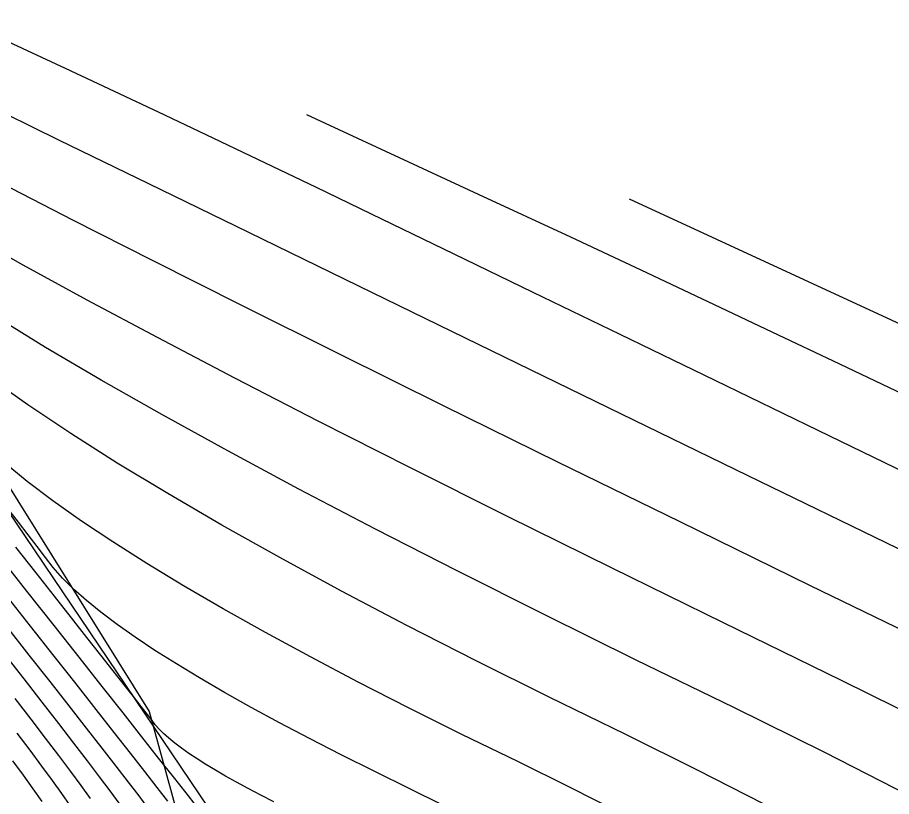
# Model space of a CAD drawing. Extents: x 83 to 1412852, y -76 to 4931706.
# Drawn here: x 1412642.31 to 1412654.15, y 4931574 to 4931584.55 of the extents above; entities that cross this region are included whole.
import ezdxf

# ---------------------------------------------------------------- set-up
doc = ezdxf.new("R2010")
doc.units = 0
doc.header["$MEASUREMENT"] = 0
doc.layers.get('0').update_dxf_attribs({"color": 1, "linetype": 'CONTINUOUS'})
doc.layers.add('New scratch layer', color=1, linetype='CONTINUOUS')

msp = doc.modelspace()

# ---------------------------------------------------------------- linework, layer by layer
for points in [[(1412624.31, 4931582.43), (1412625.64, 4931584.3), (1412628.73, 4931586.46), (1412633.2, 4931587.59), (1412637.92, 4931585.4), (1412637.83, 4931584.3), (1412637.83, 4931584.3), (1412645.14, 4931573.48), (1412645.14, 4931573.48), (1412645.14, 4931573.48), (1412646.51, 4931569.94), (1412645.58, 4931567.64)], [(1412654.937, 4931575.939), (1412653.055, 4931576.854), (1412651.286, 4931577.718), (1412649.631, 4931578.529), (1412648.09, 4931579.289), (1412646.662, 4931579.997), (1412645.347, 4931580.653), (1412644.146, 4931581.258), (1412643.059, 4931581.81), (1412642.085, 4931582.311), (1412641.225, 4931582.759), (1412640.479, 4931583.156), (1412639.846, 4931583.501), (1412639.326, 4931583.795), (1412638.92, 4931584.036), (1412638.628, 4931584.226), (1412638.449, 4931584.363), (1412638.384, 4931584.449), (1412638.322, 4931584.53), (1412638.264, 4931584.606)], [(1412670.898, 4931567.889), (1412670.285, 4931568.416), (1412669.53, 4931568.99), (1412668.634, 4931569.612), (1412667.598, 4931570.281), (1412666.421, 4931570.998), (1412665.103, 4931571.764), (1412663.644, 4931572.577), (1412662.044, 4931573.437), (1412660.303, 4931574.346), (1412658.422, 4931575.302), (1412656.4, 4931576.306), (1412654.236, 4931577.358), (1412652.208, 4931578.345), (1412650.315, 4931579.266), (1412648.556, 4931580.122), (1412646.932, 4931580.913), (1412645.443, 4931581.639), (1412644.089, 4931582.299), (1412642.869, 4931582.894), (1412641.785, 4931583.424), (1412640.835, 4931583.889), (1412640.02, 4931584.288), (1412639.34, 4931584.622)], [(1412654.659, 4931578.229), (1412653.158, 4931578.957), (1412651.764, 4931579.634), (1412650.477, 4931580.257), (1412649.297, 4931580.829), (1412648.224, 4931581.348), (1412647.244, 4931581.821), (1412646.358, 4931582.249), (1412645.565, 4931582.63), (1412644.865, 4931582.965), (1412644.218, 4931583.273), (1412643.623, 4931583.554), (1412642.958, 4931583.864), (1412641.855, 4931584.374)], [(1412671.743, 4931570.845), (1412670.435, 4931571.559), (1412669.018, 4931572.301), (1412667.491, 4931573.069), (1412665.855, 4931573.865), (1412664.292, 4931574.624), (1412662.803, 4931575.347), (1412661.387, 4931576.033), (1412660.045, 4931576.683), (1412658.777, 4931577.296), (1412657.582, 4931577.873), (1412656.46, 4931578.414), (1412655.412, 4931578.918), (1412654.409, 4931579.399), (1412653.451, 4931579.857), (1412652.537, 4931580.292), (1412651.669, 4931580.703), (1412650.759, 4931581.131), (1412649.807, 4931581.576), (1412648.555, 4931582.158), (1412646.228, 4931583.234)], [(1412671.907, 4931572), (1412670.604, 4931572.633), (1412669.34, 4931573.245), (1412668.116, 4931573.837), (1412666.933, 4931574.408), (1412665.79, 4931574.959), (1412664.687, 4931575.489), (1412663.624, 4931575.999), (1412662.601, 4931576.488), (1412661.574, 4931576.977), (1412660.544, 4931577.465), (1412659.51, 4931577.953), (1412658.472, 4931578.441), (1412657.299, 4931578.99), (1412655.991, 4931579.599), (1412654.153, 4931580.451), (1412650.601, 4931582.095)], [(1412654.972, 4931574.829), (1412653.475, 4931575.572), (1412651.874, 4931576.351), (1412650.365, 4931577.091), (1412648.948, 4931577.793), (1412647.624, 4931578.456), (1412646.391, 4931579.081), (1412645.252, 4931579.668), (1412644.204, 4931580.216), (1412643.249, 4931580.726), (1412642.386, 4931581.197), (1412641.615, 4931581.63)], [(1412654.396, 4931574.008), (1412653.247, 4931574.592), (1412652.013, 4931575.205), (1412650.692, 4931575.847), (1412649.443, 4931576.464), (1412648.265, 4931577.056), (1412647.157, 4931577.623), (1412646.121, 4931578.165), (1412645.156, 4931578.682), (1412644.262, 4931579.175), (1412643.439, 4931579.642), (1412642.687, 4931580.084), (1412642.006, 4931580.501)], [(1412654.732, 4931572.655), (1412654.031, 4931573.046), (1412653.263, 4931573.459), (1412652.426, 4931573.896), (1412651.522, 4931574.356), (1412650.55, 4931574.838), (1412649.511, 4931575.343), (1412648.522, 4931575.836), (1412647.585, 4931576.315), (1412646.698, 4931576.781), (1412645.862, 4931577.235), (1412645.077, 4931577.675), (1412644.343, 4931578.102), (1412643.66, 4931578.516), (1412643.028, 4931578.917), (1412642.447, 4931579.305), (1412641.916, 4931579.68)], [(1412650.457, 4931573.784), (1412649.797, 4931574.119), (1412649.088, 4931574.471), (1412648.33, 4931574.84), (1412647.608, 4931575.199), (1412646.924, 4931575.549), (1412646.277, 4931575.889), (1412645.667, 4931576.22), (1412645.094, 4931576.541), (1412644.559, 4931576.853), (1412644.06, 4931577.155), (1412643.599, 4931577.448), (1412643.175, 4931577.731), (1412642.787, 4931578.004), (1412642.438, 4931578.268), (1412642.125, 4931578.523)], [(1412648.072, 4931573.882), (1412647.626, 4931574.104), (1412647.148, 4931574.336), (1412646.694, 4931574.562), (1412646.263, 4931574.783), (1412645.856, 4931574.997), (1412645.472, 4931575.205), (1412645.111, 4931575.407), (1412644.774, 4931575.604), (1412644.46, 4931575.794), (1412644.17, 4931575.978), (1412643.902, 4931576.156), (1412643.659, 4931576.329), (1412643.438, 4931576.495), (1412643.241, 4931576.655), (1412643.068, 4931576.809), (1412642.918, 4931576.957), (1412642.791, 4931577.1), (1412642.688, 4931577.236), (1412642.575, 4931577.384), (1412642.452, 4931577.544), (1412642.32, 4931577.715), (1412642.178, 4931577.899)], [(1412645.78, 4931573.926), (1412645.603, 4931574.016), (1412645.435, 4931574.105), (1412645.277, 4931574.19), (1412645.128, 4931574.274), (1412644.989, 4931574.354), (1412644.86, 4931574.433), (1412644.74, 4931574.509), (1412644.63, 4931574.582), (1412644.53, 4931574.653), (1412644.439, 4931574.721), (1412644.358, 4931574.787), (1412644.287, 4931574.851), (1412644.225, 4931574.912), (1412644.173, 4931574.97), (1412644.13, 4931575.027), (1412644.067, 4931575.109), (1412643.982, 4931575.217), (1412643.877, 4931575.352), (1412643.751, 4931575.513), (1412643.605, 4931575.701), (1412643.437, 4931575.914), (1412643.248, 4931576.154), (1412643.039, 4931576.42), (1412642.809, 4931576.712), (1412642.558, 4931577.031), (1412642.286, 4931577.375)], [(1412644.735, 4931573.865), (1412644.592, 4931574.047), (1412644.42, 4931574.265), (1412644.22, 4931574.518), (1412643.993, 4931574.807), (1412643.737, 4931575.13), (1412643.453, 4931575.49), (1412643.142, 4931575.884), (1412642.802, 4931576.314), (1412642.435, 4931576.779), (1412642.039, 4931577.279)], [(1412644.344, 4931573.935), (1412644.201, 4931574.12), (1412644.032, 4931574.337), (1412643.837, 4931574.586), (1412643.617, 4931574.866), (1412643.372, 4931575.179), (1412643.101, 4931575.523), (1412642.805, 4931575.9), (1412642.483, 4931576.308), (1412642.136, 4931576.748)], [(1412644.074, 4931573.845), (1412643.954, 4931574.005), (1412643.81, 4931574.193), (1412643.643, 4931574.409), (1412643.454, 4931574.653), (1412643.242, 4931574.926), (1412643.006, 4931575.227), (1412642.748, 4931575.557), (1412642.467, 4931575.915), (1412642.163, 4931576.302)], [(1412643.686, 4931573.909), (1412643.563, 4931574.075), (1412643.419, 4931574.265), (1412643.255, 4931574.481), (1412643.071, 4931574.721), (1412642.866, 4931574.986), (1412642.641, 4931575.276), (1412642.396, 4931575.591), (1412642.13, 4931575.931)], [(1412643.298, 4931573.973), (1412643.172, 4931574.145), (1412643.028, 4931574.338), (1412642.867, 4931574.552), (1412642.687, 4931574.788), (1412642.49, 4931575.046), (1412642.276, 4931575.325)], [(1412643.023, 4931573.878), (1412642.91, 4931574.037), (1412642.781, 4931574.215), (1412642.637, 4931574.411), (1412642.478, 4931574.624), (1412642.304, 4931574.856)], [(1412642.64, 4931573.932), (1412642.521, 4931574.101), (1412642.39, 4931574.285), (1412642.246, 4931574.483)]]:
    msp.add_lwpolyline(points)
at = {"layer": 'New scratch layer', "color": 7, "linetype": 'Continuous', "flags": 128}
msp.add_lwpolyline([(1412645.681, 4931569.357), (1412645.54, 4931569.392), (1412637.028, 4931565.684), (1412631.942, 4931574.973), (1412626.715, 4931577.798), (1412624.243, 4931581.966), (1412624.863, 4931583.961), (1412628.292, 4931586.489), (1412633.2, 4931587.59), (1412637.445, 4931585.807), (1412644.092, 4931575.149), (1412645.681, 4931569.357)], close=True, dxfattribs=at)

doc.saveas('drawing.dxf')
